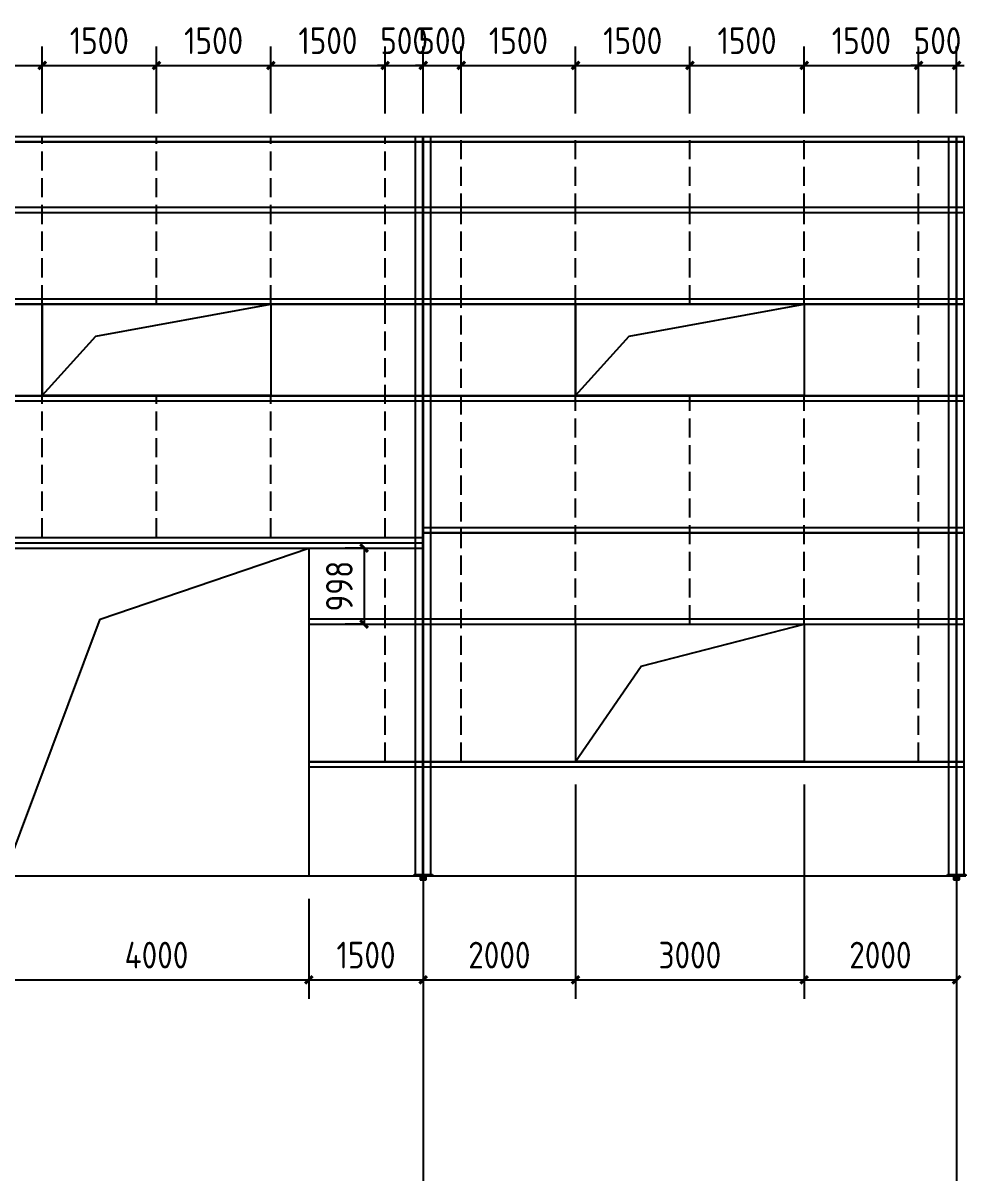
# Model space of a CAD drawing. Extents: x 102162 to 621267, y -39398 to 328893.
# Drawn here: x 450738 to 463136, y 163786 to 178971 of the extents above; entities that cross this region are included whole.
import ezdxf

# ---------------------------------------------------------------- set-up
doc = ezdxf.new("R2010")
doc.units = 0
doc.header["$LTSCALE"] = 1000
doc.header["$MEASUREMENT"] = 0
doc.linetypes.add('DASH', pattern=[0.35, 0.25, -0.1])
doc.layers.add('AXIS', color=3, linetype='Continuous')
doc.layers.add('DOTE', color=1, linetype='Continuous')
doc.styles.get("Standard").update_dxf_attribs({"font": 'gbenor.shx', "bigfont": 'gbcbig.shx'})
doc.dimstyles.get("Standard").update_dxf_attribs({"dimscale": 100, "dimtxt": 3.5, "dimasz": 1, "dimexe": 2.5, "dimexo": 3, "dimgap": 1.5, "dimtad": 1, "dimdec": 0, "dimzin": 0, "dimdsep": 46, "dimtxsty": 'Standard', "dimblk": 'ARCHTICK', "dimcen": 0.09, "dimadec": 0, "dimazin": 0, "dimtfac": 1, "dimtdec": 0, "dimtix": 1, "dimtmove": 2, "dimatfit": 3, "dimfxl": 1, "dimtolj": 1, "dimtzin": 0, "dimarcsym": 0})

# ---------------------------------------------------------------- blocks, each defined once
blk = doc.blocks.new('_ArchTick')
at = {"color": 0, "linetype": 'ByBlock', "const_width": 0.4}
blk.add_lwpolyline([(-0.5, -0.5), (0.5, 0.5)], dxfattribs=at)
blk = doc.blocks.new('*D5076')
at = {"color": 0, "lineweight": -2}
for p, q in [((450488, 167486), (450488, 166172)), ((454488, 167486), (454488, 166172)), ((450488, 166422), (454488, 166422))]:
    blk.add_line(p, q, dxfattribs=at)
at = {"layer": 'Defpoints', "color": 0}
for p in [(450488, 167786), (454488, 167786), (454488, 166422)]:
    blk.add_point(p, dxfattribs=at)
at = {"color": 0, "lineweight": -2, "xscale": 100, "yscale": 100, "zscale": 100, "rotation": 180}
blk.add_blockref('_ArchTick', (450488, 166422), dxfattribs=at)
at = {"color": 0, "lineweight": -2, "xscale": 100, "yscale": 100, "zscale": 100}
blk.add_blockref('_ArchTick', (454488, 166422), dxfattribs=at)
at = {"color": 0, "insert": (452488, 166747), "char_height": 350, "attachment_point": 5}
blk.add_mtext('\\A1;4000', dxfattribs=at)
blk = doc.blocks.new('*D5451')
at = {"color": 0, "lineweight": -2}
for p, q in [((454488, 167486), (454488, 166172)), ((455988, 167486), (455988, 166172)), ((454488, 166422), (455988, 166422))]:
    blk.add_line(p, q, dxfattribs=at)
at = {"layer": 'Defpoints', "color": 0}
for p in [(454488, 167786), (455988, 167786), (455988, 166422)]:
    blk.add_point(p, dxfattribs=at)
at = {"color": 0, "lineweight": -2, "xscale": 100, "yscale": 100, "zscale": 100, "rotation": 180}
blk.add_blockref('_ArchTick', (454488, 166422), dxfattribs=at)
at = {"color": 0, "lineweight": -2, "xscale": 100, "yscale": 100, "zscale": 100}
blk.add_blockref('_ArchTick', (455988, 166422), dxfattribs=at)
at = {"color": 0, "insert": (455238, 166747), "char_height": 350, "attachment_point": 5}
blk.add_mtext('\\A1;1500', dxfattribs=at)
blk = doc.blocks.new('*D5452')
at = {"color": 0, "lineweight": -2}
for p, q in [((457988, 168986), (457988, 166172)), ((455988, 167486), (455988, 166172)), ((455988, 166422), (457988, 166422))]:
    blk.add_line(p, q, dxfattribs=at)
at = {"layer": 'Defpoints', "color": 0}
for p in [(457988, 169286), (455988, 167786), (457988, 166422)]:
    blk.add_point(p, dxfattribs=at)
at = {"color": 0, "lineweight": -2, "xscale": 100, "yscale": 100, "zscale": 100, "rotation": 180}
blk.add_blockref('_ArchTick', (455988, 166422), dxfattribs=at)
at = {"color": 0, "lineweight": -2, "xscale": 100, "yscale": 100, "zscale": 100}
blk.add_blockref('_ArchTick', (457988, 166422), dxfattribs=at)
at = {"color": 0, "insert": (456988, 166747), "char_height": 350, "attachment_point": 5}
blk.add_mtext('\\A1;2000', dxfattribs=at)
blk = doc.blocks.new('*D5453')
at = {"color": 0, "lineweight": -2}
for p, q in [((457988, 168986), (457988, 166172)), ((460988, 168986), (460988, 166172)), ((457988, 166422), (460988, 166422))]:
    blk.add_line(p, q, dxfattribs=at)
at = {"layer": 'Defpoints', "color": 0}
for p in [(457988, 169286), (460988, 169286), (460988, 166422)]:
    blk.add_point(p, dxfattribs=at)
at = {"color": 0, "lineweight": -2, "xscale": 100, "yscale": 100, "zscale": 100, "rotation": 180}
blk.add_blockref('_ArchTick', (457988, 166422), dxfattribs=at)
at = {"color": 0, "lineweight": -2, "xscale": 100, "yscale": 100, "zscale": 100}
blk.add_blockref('_ArchTick', (460988, 166422), dxfattribs=at)
at = {"color": 0, "insert": (459488, 166747), "char_height": 350, "attachment_point": 5}
blk.add_mtext('\\A1;3000', dxfattribs=at)
blk = doc.blocks.new('*D5454')
at = {"color": 0, "lineweight": -2}
for p, q in [((460988, 168986), (460988, 166172)), ((462988, 167486), (462988, 166172)), ((460988, 166422), (462988, 166422))]:
    blk.add_line(p, q, dxfattribs=at)
at = {"layer": 'Defpoints', "color": 0}
for p in [(460988, 169286), (462988, 167786), (462988, 166422)]:
    blk.add_point(p, dxfattribs=at)
at = {"color": 0, "lineweight": -2, "xscale": 100, "yscale": 100, "zscale": 100, "rotation": 180}
blk.add_blockref('_ArchTick', (460988, 166422), dxfattribs=at)
at = {"color": 0, "lineweight": -2, "xscale": 100, "yscale": 100, "zscale": 100}
blk.add_blockref('_ArchTick', (462988, 166422), dxfattribs=at)
at = {"color": 0, "insert": (461988, 166747), "char_height": 350, "attachment_point": 5}
blk.add_mtext('\\A1;2000', dxfattribs=at)
blk = doc.blocks.new('*D5095')
at = {"color": 0, "lineweight": -2}
for p, q in [((449488, 177786), (449488, 178666)), ((450988, 177786), (450988, 178666)), ((449488, 178416), (450988, 178416))]:
    blk.add_line(p, q, dxfattribs=at)
at = {"layer": 'Defpoints', "color": 0}
for p in [(450988, 178416), (449488, 177486), (450988, 177486)]:
    blk.add_point(p, dxfattribs=at)
at = {"color": 0, "lineweight": -2, "xscale": 100, "yscale": 100, "zscale": 100, "rotation": 180}
blk.add_blockref('_ArchTick', (449488, 178416), dxfattribs=at)
at = {"color": 0, "lineweight": -2, "xscale": 100, "yscale": 100, "zscale": 100}
blk.add_blockref('_ArchTick', (450988, 178416), dxfattribs=at)
at = {"color": 0, "insert": (450238, 178741), "char_height": 350, "attachment_point": 5}
blk.add_mtext('\\A1;1500', dxfattribs=at)
blk = doc.blocks.new('*D5096')
at = {"color": 0, "lineweight": -2}
for p, q in [((453988, 177786), (453988, 178666)), ((455488, 177786), (455488, 178666)), ((453988, 178416), (455488, 178416))]:
    blk.add_line(p, q, dxfattribs=at)
at = {"layer": 'Defpoints', "color": 0}
for p in [(455488, 178416), (453988, 177486), (455488, 177486)]:
    blk.add_point(p, dxfattribs=at)
at = {"color": 0, "lineweight": -2, "xscale": 100, "yscale": 100, "zscale": 100, "rotation": 180}
blk.add_blockref('_ArchTick', (453988, 178416), dxfattribs=at)
at = {"color": 0, "lineweight": -2, "xscale": 100, "yscale": 100, "zscale": 100}
blk.add_blockref('_ArchTick', (455488, 178416), dxfattribs=at)
at = {"color": 0, "insert": (454738, 178741), "char_height": 350, "attachment_point": 5}
blk.add_mtext('\\A1;1500', dxfattribs=at)
blk = doc.blocks.new('*D5097')
at = {"color": 0, "lineweight": -2}
for p, q in [((455488, 177786), (455488, 178666)), ((455988, 177786), (455988, 178666)), ((455488, 178416), (455388, 178416)), ((455488, 178416), (455988, 178416)), ((455988, 178416), (456088, 178416))]:
    blk.add_line(p, q, dxfattribs=at)
at = {"layer": 'Defpoints', "color": 0}
for p in [(455988, 178416), (455488, 177486), (455988, 177486)]:
    blk.add_point(p, dxfattribs=at)
at = {"color": 0, "lineweight": -2, "xscale": 100, "yscale": 100, "zscale": 100}
blk.add_blockref('_ArchTick', (455488, 178416), dxfattribs=at)
at = {"color": 0, "lineweight": -2, "xscale": 100, "yscale": 100, "zscale": 100, "rotation": 180}
blk.add_blockref('_ArchTick', (455988, 178416), dxfattribs=at)
at = {"color": 0, "insert": (455738, 178741), "char_height": 350, "attachment_point": 5}
blk.add_mtext('\\A1;500', dxfattribs=at)
blk = doc.blocks.new('*D5098')
at = {"color": 0, "lineweight": -2}
for p, q in [((455988, 177786), (455988, 178666)), ((456488, 177786), (456488, 178666)), ((455988, 178416), (455888, 178416)), ((455988, 178416), (456488, 178416)), ((456488, 178416), (456588, 178416))]:
    blk.add_line(p, q, dxfattribs=at)
at = {"layer": 'Defpoints', "color": 0}
for p in [(456488, 178416), (455988, 177486), (456488, 177486)]:
    blk.add_point(p, dxfattribs=at)
at = {"color": 0, "lineweight": -2, "xscale": 100, "yscale": 100, "zscale": 100}
blk.add_blockref('_ArchTick', (455988, 178416), dxfattribs=at)
at = {"color": 0, "lineweight": -2, "xscale": 100, "yscale": 100, "zscale": 100, "rotation": 180}
blk.add_blockref('_ArchTick', (456488, 178416), dxfattribs=at)
at = {"color": 0, "insert": (456238, 178741), "char_height": 350, "attachment_point": 5}
blk.add_mtext('\\A1;500', dxfattribs=at)
blk = doc.blocks.new('*D5099')
at = {"color": 0, "lineweight": -2}
for p, q in [((456488, 177786), (456488, 178666)), ((457988, 177786), (457988, 178666)), ((456488, 178416), (457988, 178416))]:
    blk.add_line(p, q, dxfattribs=at)
at = {"layer": 'Defpoints', "color": 0}
for p in [(457988, 178416), (456488, 177486), (457988, 177486)]:
    blk.add_point(p, dxfattribs=at)
at = {"color": 0, "lineweight": -2, "xscale": 100, "yscale": 100, "zscale": 100, "rotation": 180}
blk.add_blockref('_ArchTick', (456488, 178416), dxfattribs=at)
at = {"color": 0, "lineweight": -2, "xscale": 100, "yscale": 100, "zscale": 100}
blk.add_blockref('_ArchTick', (457988, 178416), dxfattribs=at)
at = {"color": 0, "insert": (457238, 178741), "char_height": 350, "attachment_point": 5}
blk.add_mtext('\\A1;1500', dxfattribs=at)
blk = doc.blocks.new('*D5100')
at = {"color": 0, "lineweight": -2}
for p, q in [((460988, 177786), (460988, 178666)), ((462488, 177786), (462488, 178666)), ((460988, 178416), (462488, 178416))]:
    blk.add_line(p, q, dxfattribs=at)
at = {"layer": 'Defpoints', "color": 0}
for p in [(462488, 178416), (460988, 177486), (462488, 177486)]:
    blk.add_point(p, dxfattribs=at)
at = {"color": 0, "lineweight": -2, "xscale": 100, "yscale": 100, "zscale": 100, "rotation": 180}
blk.add_blockref('_ArchTick', (460988, 178416), dxfattribs=at)
at = {"color": 0, "lineweight": -2, "xscale": 100, "yscale": 100, "zscale": 100}
blk.add_blockref('_ArchTick', (462488, 178416), dxfattribs=at)
at = {"color": 0, "insert": (461738, 178741), "char_height": 350, "attachment_point": 5}
blk.add_mtext('\\A1;1500', dxfattribs=at)
blk = doc.blocks.new('*D5101')
at = {"color": 0, "lineweight": -2}
for p, q in [((462488, 177786), (462488, 178666)), ((462988, 177786), (462988, 178666)), ((462488, 178416), (462388, 178416)), ((462488, 178416), (462988, 178416)), ((462988, 178416), (463088, 178416))]:
    blk.add_line(p, q, dxfattribs=at)
at = {"layer": 'Defpoints', "color": 0}
for p in [(462988, 178416), (462488, 177486), (462988, 177486)]:
    blk.add_point(p, dxfattribs=at)
at = {"color": 0, "lineweight": -2, "xscale": 100, "yscale": 100, "zscale": 100}
blk.add_blockref('_ArchTick', (462488, 178416), dxfattribs=at)
at = {"color": 0, "lineweight": -2, "xscale": 100, "yscale": 100, "zscale": 100, "rotation": 180}
blk.add_blockref('_ArchTick', (462988, 178416), dxfattribs=at)
at = {"color": 0, "insert": (462738, 178741), "char_height": 350, "attachment_point": 5}
blk.add_mtext('\\A1;500', dxfattribs=at)
blk = doc.blocks.new('*D5133')
at = {"color": 0, "lineweight": -2}
for p, q in [((450988, 177786), (450988, 178666)), ((452488, 177786), (452488, 178666)), ((450988, 178416), (452488, 178416))]:
    blk.add_line(p, q, dxfattribs=at)
at = {"layer": 'Defpoints', "color": 0}
for p in [(452488, 178416), (450988, 177486), (452488, 177486)]:
    blk.add_point(p, dxfattribs=at)
at = {"color": 0, "lineweight": -2, "xscale": 100, "yscale": 100, "zscale": 100, "rotation": 180}
blk.add_blockref('_ArchTick', (450988, 178416), dxfattribs=at)
at = {"color": 0, "lineweight": -2, "xscale": 100, "yscale": 100, "zscale": 100}
blk.add_blockref('_ArchTick', (452488, 178416), dxfattribs=at)
at = {"color": 0, "insert": (451738, 178741), "char_height": 350, "attachment_point": 5}
blk.add_mtext('\\A1;1500', dxfattribs=at)
blk = doc.blocks.new('*D5134')
at = {"color": 0, "lineweight": -2}
for p, q in [((452488, 177786), (452488, 178666)), ((453988, 177786), (453988, 178666)), ((452488, 178416), (453988, 178416))]:
    blk.add_line(p, q, dxfattribs=at)
at = {"layer": 'Defpoints', "color": 0}
for p in [(453988, 178416), (452488, 177486), (453988, 177486)]:
    blk.add_point(p, dxfattribs=at)
at = {"color": 0, "lineweight": -2, "xscale": 100, "yscale": 100, "zscale": 100, "rotation": 180}
blk.add_blockref('_ArchTick', (452488, 178416), dxfattribs=at)
at = {"color": 0, "lineweight": -2, "xscale": 100, "yscale": 100, "zscale": 100}
blk.add_blockref('_ArchTick', (453988, 178416), dxfattribs=at)
at = {"color": 0, "insert": (453238, 178741), "char_height": 350, "attachment_point": 5}
blk.add_mtext('\\A1;1500', dxfattribs=at)
blk = doc.blocks.new('*D5135')
at = {"color": 0, "lineweight": -2}
for p, q in [((457988, 177786), (457988, 178666)), ((459488, 177786), (459488, 178666)), ((457988, 178416), (459488, 178416))]:
    blk.add_line(p, q, dxfattribs=at)
at = {"layer": 'Defpoints', "color": 0}
for p in [(459488, 178416), (457988, 177486), (459488, 177486)]:
    blk.add_point(p, dxfattribs=at)
at = {"color": 0, "lineweight": -2, "xscale": 100, "yscale": 100, "zscale": 100, "rotation": 180}
blk.add_blockref('_ArchTick', (457988, 178416), dxfattribs=at)
at = {"color": 0, "lineweight": -2, "xscale": 100, "yscale": 100, "zscale": 100}
blk.add_blockref('_ArchTick', (459488, 178416), dxfattribs=at)
at = {"color": 0, "insert": (458738, 178741), "char_height": 350, "attachment_point": 5}
blk.add_mtext('\\A1;1500', dxfattribs=at)
blk = doc.blocks.new('*D5136')
at = {"color": 0, "lineweight": -2}
for p, q in [((459488, 177786), (459488, 178666)), ((460988, 177786), (460988, 178666)), ((459488, 178416), (460988, 178416))]:
    blk.add_line(p, q, dxfattribs=at)
at = {"layer": 'Defpoints', "color": 0}
for p in [(460988, 178416), (459488, 177486), (460988, 177486)]:
    blk.add_point(p, dxfattribs=at)
at = {"color": 0, "lineweight": -2, "xscale": 100, "yscale": 100, "zscale": 100, "rotation": 180}
blk.add_blockref('_ArchTick', (459488, 178416), dxfattribs=at)
at = {"color": 0, "lineweight": -2, "xscale": 100, "yscale": 100, "zscale": 100}
blk.add_blockref('_ArchTick', (460988, 178416), dxfattribs=at)
at = {"color": 0, "insert": (460238, 178741), "char_height": 350, "attachment_point": 5}
blk.add_mtext('\\A1;1500', dxfattribs=at)
blk = doc.blocks.new('*D5600')
at = {"color": 0, "lineweight": -2}
for p, q in [((455188, 172086), (454963, 172086)), ((455213, 172086), (455213, 171088)), ((455188, 171088), (454963, 171088))]:
    blk.add_line(p, q, dxfattribs=at)
at = {"layer": 'Defpoints', "color": 0}
for p in [(455488, 172086), (455213, 171088), (455488, 171088)]:
    blk.add_point(p, dxfattribs=at)
at = {"color": 0, "lineweight": -2, "xscale": 100, "yscale": 100, "zscale": 100}
for p, rotation in [((455213, 172086), 90), ((455213, 171088), 270)]:
    blk.add_blockref('_ArchTick', p, dxfattribs=dict(at, rotation=rotation))
at = {"color": 0, "insert": (454888, 171587), "char_height": 350, "attachment_point": 5, "rotation": 90}
blk.add_mtext('\\A1;998', dxfattribs=at)

msp = doc.modelspace()

# ---------------------------------------------------------------- linework, layer by layer
for p, q in [((420888.3, 177486.1), (463088.3, 177486.1)), ((420888.3, 177418.1), (463088.3, 177418.1)), ((420888.3, 177416.1), (463088.3, 177416.1)), ((420888.3, 176556.1), (463088.3, 176556.1)), ((420888.3, 176488.1), (463088.3, 176488.1)), ((420888.3, 176486.1), (463088.3, 176486.1)), ((420888.3, 175356.1), (463088.3, 175356.1)), ((420888.3, 175288.1), (463088.3, 175288.1)), ((420888.3, 175286.1), (463088.3, 175286.1)), ((450988.3, 175286.1), (450988.3, 174086.1)), ((451692.6, 174864.6), (453988.3, 175286.1)), ((453988.3, 175286.1), (453988.3, 174086.1)), ((457988.3, 175286.1), (457988.3, 174086.1)), ((458692.6, 174864.6), (460988.3, 175286.1)), ((460988.3, 175286.1), (460988.3, 174086.1)), ((450988.3, 174086.1), (451692.6, 174864.6)), ((457988.3, 174086.1), (458692.6, 174864.6)), ((420888.3, 174086.1), (463088.3, 174086.1)), ((420888.3, 174084.1), (463088.3, 174084.1)), ((420888.3, 174016.1), (463088.3, 174016.1)), ((455985.3, 172356.1), (463088.3, 172356.1)), ((448985.3, 172226.1), (455991.3, 172226.1)), ((455985.3, 172288.1), (463088.3, 172288.1)), ((455985.3, 172286.1), (463088.3, 172286.1)), ((448985.3, 172156.1), (455991.3, 172156.1)), ((448985.3, 172086.1), (455991.3, 172086.1)), ((451747.5, 171152.3), (454488.3, 172086.1)), ((454488.3, 172086.1), (454488.3, 167786.1)), ((450488.3, 167786.1), (451747.5, 171152.3)), ((454488.3, 171156.1), (463088.3, 171156.1)), ((454488.3, 171088.1), (463088.3, 171088.1)), ((454488.3, 171086.1), (463088.3, 171086.1)), ((457988.3, 171086.1), (457988.3, 169286.1)), ((458848.7, 170538.7), (460988.3, 171086.1)), ((460988.3, 171086.1), (460988.3, 169286.1)), ((457988.3, 169286.1), (458848.7, 170538.7)), ((454488.3, 169286.1), (463088.3, 169286.1)), ((454488.3, 169284.1), (463088.3, 169284.1)), ((454488.3, 169216.1), (463088.3, 169216.1)), ((420868.3, 167786.1), (463108.3, 167786.1))]:
    msp.add_line(p, q)
at = {"color": 6}
for p, q in [((450988.3, 175286.1), (453988.3, 175286.1)), ((450988.3, 174086.1), (450988.3, 175286.1)), ((450988.3, 175286.1), (453988.3, 175286.1)), ((450988.3, 174086.1), (450988.3, 175286.1)), ((453988.3, 175286.1), (453988.3, 174086.1)), ((453988.3, 175286.1), (453988.3, 174086.1)), ((457988.3, 175286.1), (460988.3, 175286.1)), ((457988.3, 174086.1), (457988.3, 175286.1)), ((457988.3, 175286.1), (460988.3, 175286.1)), ((457988.3, 174086.1), (457988.3, 175286.1)), ((460988.3, 175286.1), (460988.3, 174086.1)), ((460988.3, 175286.1), (460988.3, 174086.1)), ((453988.3, 174086.1), (450988.3, 174086.1)), ((453988.3, 174086.1), (450988.3, 174086.1)), ((460988.3, 174086.1), (457988.3, 174086.1)), ((460988.3, 174086.1), (457988.3, 174086.1)), ((457988.3, 171086.1), (457988.3, 169286.1)), ((457988.3, 171086.1), (460988.3, 171086.1)), ((457988.3, 171086.1), (457988.3, 169286.1)), ((457988.3, 171086.1), (460988.3, 171086.1)), ((460988.3, 171086.1), (460988.3, 169286.1)), ((460988.3, 171086.1), (460988.3, 169286.1)), ((460988.3, 169286.1), (457988.3, 169286.1)), ((460988.3, 169286.1), (457988.3, 169286.1)), ((455948.3, 167786.1), (455948.3, 167736.1)), ((455948.3, 167736.1), (456028.3, 167736.1)), ((455958.3, 167786.1), (455958.3, 167736.1)), ((456018.3, 167736.1), (456018.3, 167786.1)), ((456028.3, 167736.1), (456028.3, 167786.1)), ((462948.3, 167786.1), (462948.3, 167736.1)), ((462948.3, 167736.1), (463028.3, 167736.1)), ((462958.3, 167786.1), (462958.3, 167736.1)), ((463018.3, 167736.1), (463018.3, 167786.1)), ((463028.3, 167736.1), (463028.3, 167786.1))]:
    msp.add_line(p, q, dxfattribs=at)
at = {"color": 2}
for p, q in [((455868.3, 167786.1), (455868.3, 167806.1)), ((455868.3, 167806.1), (456108.3, 167806.1)), ((456108.3, 167806.1), (456108.3, 167786.1)), ((462868.3, 167786.1), (462868.3, 167806.1)), ((462868.3, 167806.1), (463108.3, 167806.1)), ((463108.3, 167806.1), (463108.3, 167786.1)), ((455988.3, 167786.1), (455868.3, 167786.1)), ((456108.3, 167786.1), (455988.3, 167786.1)), ((462988.3, 167786.1), (462868.3, 167786.1)), ((463108.3, 167786.1), (462988.3, 167786.1))]:
    msp.add_line(p, q, dxfattribs=at)
at = {"layer": 'AXIS'}
for p, q in [((455988.3, 167786.1), (455988.3, 163786.1)), ((462988.3, 167786.1), (462988.3, 163786.1))]:
    msp.add_line(p, q, dxfattribs=at)
at = {"layer": 'DOTE', "color": 4, "linetype": 'DASH'}
for p, q in [((450988.3, 175286.1), (450988.3, 177486.1)), ((452488.3, 175286.1), (452488.3, 177486.1)), ((453988.3, 175286.1), (453988.3, 177486.1)), ((455488.3, 175286.1), (455488.3, 177486.1)), ((456488.3, 176486.1), (456488.3, 177486.1)), ((457988.3, 176486.1), (457988.3, 177486.1)), ((459488.3, 176486.1), (459488.3, 177486.1)), ((460988.3, 176486.1), (460988.3, 177486.1)), ((462488.3, 176486.1), (462488.3, 177486.1)), ((456488.3, 175286.1), (456488.3, 176486.1)), ((457988.3, 175286.1), (457988.3, 176486.1)), ((459488.3, 175286.1), (459488.3, 176486.1)), ((460988.3, 175286.1), (460988.3, 176486.1)), ((462488.3, 175286.1), (462488.3, 176486.1)), ((455488.3, 172226.1), (455488.3, 175286.1)), ((456488.3, 169286.1), (456488.3, 175286.1)), ((462488.3, 169286.1), (462488.3, 175286.1)), ((450988.3, 172226.1), (450988.3, 174086.1)), ((452488.3, 172226.1), (452488.3, 174086.1)), ((453988.3, 172226.1), (453988.3, 174086.1)), ((457988.3, 171086.1), (457988.3, 174086.1)), ((459488.3, 171086.1), (459488.3, 174086.1)), ((460988.3, 171086.1), (460988.3, 174086.1)), ((455488.3, 171088.1), (455488.3, 172086.1)), ((455488.3, 169286.1), (455488.3, 171086.1))]:
    msp.add_line(p, q, dxfattribs=at)
at = {"layer": 'DOTE', "color": 0}
for p, q in [((455888.3, 167786.1), (455888.3, 177486.1)), ((455985.3, 167786.1), (455985.3, 177486.1)), ((455991.3, 167786.1), (455991.3, 177486.1)), ((456088.3, 167786.1), (456088.3, 177486.1)), ((462888.3, 167786.1), (462888.3, 177486.1)), ((462985.3, 167786.1), (462985.3, 177486.1)), ((462991.3, 167786.1), (462991.3, 177486.1)), ((463088.3, 167786.1), (463088.3, 177486.1))]:
    msp.add_line(p, q, dxfattribs=at)
at = {"layer": 'DOTE'}
for p, q in [((455988.3, 167736.1), (455988.3, 177486.1)), ((455988.3, 167736.1), (455988.3, 177486.1)), ((462988.3, 167736.1), (462988.3, 177486.1)), ((462988.3, 167736.1), (462988.3, 177486.1))]:
    msp.add_line(p, q, dxfattribs=at)

# ---------------------------------------------------------------- dimensions: what is measured, and where the dimension line sits
for base, p1, p2, picture, middle in [((450988.3, 178416), (449488.3, 177486.1), (450988.3, 177486.1), '*D5095', (450238.3, 178741)), ((452488.3, 178416), (450988.3, 177486.1), (452488.3, 177486.1), '*D5133', (451738.3, 178741)), ((453988.3, 178416), (452488.3, 177486.1), (453988.3, 177486.1), '*D5134', (453238.3, 178741)), ((455488.3, 178416), (453988.3, 177486.1), (455488.3, 177486.1), '*D5096', (454738.3, 178741)), ((455988.3, 178416), (455488.3, 177486.1), (455988.3, 177486.1), '*D5097', (455738.3, 178741)), ((456488.3, 178416), (455988.3, 177486.1), (456488.3, 177486.1), '*D5098', (456238.3, 178741)), ((457988.3, 178416), (456488.3, 177486.1), (457988.3, 177486.1), '*D5099', (457238.3, 178741)), ((459488.3, 178416), (457988.3, 177486.1), (459488.3, 177486.1), '*D5135', (458738.3, 178741)), ((460988.3, 178416), (459488.3, 177486.1), (460988.3, 177486.1), '*D5136', (460238.3, 178741)), ((462488.3, 178416), (460988.3, 177486.1), (462488.3, 177486.1), '*D5100', (461738.3, 178741)), ((462988.3, 178416), (462488.3, 177486.1), (462988.3, 177486.1), '*D5101', (462738.3, 178741)), ((457988.3, 166422.1), (455988.3, 167786.1), (457988.3, 169286.1), '*D5452', (456988.3, 166747.1)), ((460988.3, 166422.1), (457988.3, 169286.1), (460988.3, 169286.1), '*D5453', (459488.3, 166747.1)), ((462988.3, 166422.1), (460988.3, 169286.1), (462988.3, 167786.1), '*D5454', (461988.3, 166747.1)), ((454488.3, 166422.1), (450488.3, 167786.1), (454488.3, 167786.1), '*D5076', (452488.3, 166747.1)), ((455988.3, 166422.1), (454488.3, 167786.1), (455988.3, 167786.1), '*D5451', (455238.3, 166747.1))]:
    dim = msp.add_linear_dim(base=base, p1=p1, p2=p2, dimstyle='Standard')
    dim.commit()
    dim.dimension.update_dxf_attribs({"geometry": picture, "text_midpoint": middle})
dim = msp.add_aligned_dim(p1=(455488.3, 172086.1), p2=(455488.3, 171088.1), distance=-275, dimstyle='Standard')
dim.commit()
dim.dimension.update_dxf_attribs({"geometry": '*D5600', "text_midpoint": (454888.3, 171587.1)})

doc.saveas('drawing.dxf')
